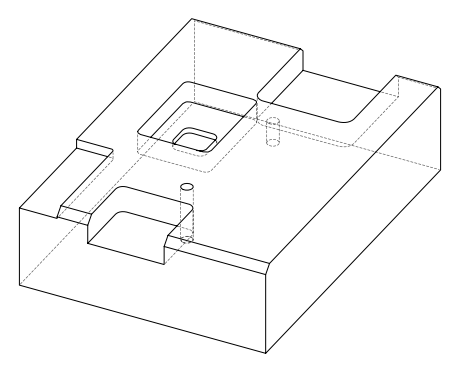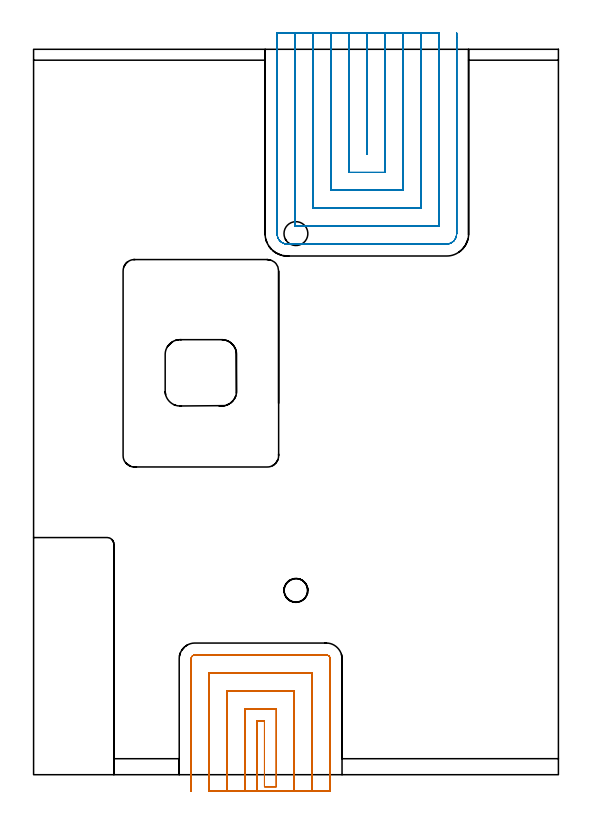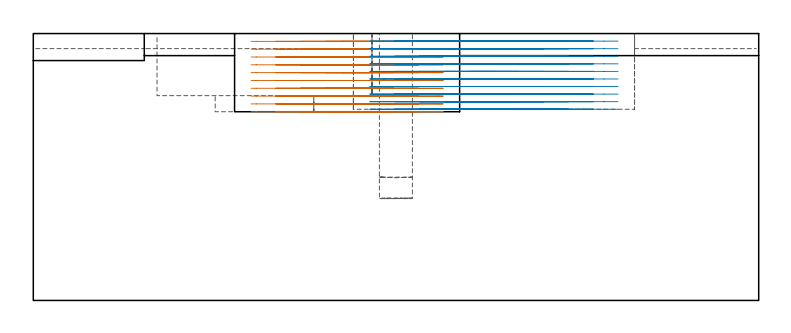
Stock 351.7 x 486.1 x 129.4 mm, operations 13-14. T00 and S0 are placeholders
(PLAN: 14 operations, 9 tool changes, 148.8 min)
(1 SPOT_DRILL | STEP1POCKET | NXT0321_9005460120000 | 0.03 min | 1 mm3)
(2 DRILL_BLIND_HOLE_INTO_CENTER | STEP1POCKET | UGT0301_492 | 0.33 min | 5720 mm3)
(3 DRILL_TO_ENLARGE_BLIND_HOLE | STEP1POCKET | UGT0301_375 | 0.33 min | 8369 mm3)
(4 INDEXABLE_INSERT_DRILL_BLIND_HOLE_FROM_SOLID | STEP1POCKET_1 | NXT0302_003 | 0.15 min | 13979 mm3)
(5 BORE_BLIND_HOLE | STEP1POCKET | UGT0332_065 | 0.33 min | 1951 mm3)
(6 AREA_MILL | FG_CHAMFER_SURFACE | UGT0205_001 | 3.92 min | 4257 mm3)
(7 AREA_MILL_1 | FG_CHAMFER_SURFACE_1 | UGT0205_001 | 1.65 min | 3210 mm3)
(8 AREA_MILL_2 | FG_CHAMFER_SURFACE_2 | UGT0205_001 | 1.64 min | 1724 mm3)
(9 AREA_MILL_3 | FG_CHAMFER_SURFACE_3 | UGT0205_001 | 4.89 min | 8650 mm3)
(10 MILL_CORNER_NOTCH_RECTANGULAR | CORNER_NOTCH_RECTANGULAR | UGT0201_126 | Follow Part, ap 2, ae 75% | 23.32 min | 111597 mm3)
(11 MILL_RECTANGULAR_POCKET | POCKET_RECTANGULAR_STRAIGHT | NXT0201_012 | Follow Part, ap 4, ae 75% | 4.64 min | 77263 mm3)
(12 MILL_RECTANGULAR_POCKET_1 | POCKET_RECTANGULAR_STRAIGHT_1 | NXT0201_011 | Follow Part, ap 3, ae 75% | 35.2 min | 373221 mm3)
(13 MILL_SLOT | SLOT_PARTIAL_RECTANGULAR | NXT0201_012 | Follow Part, ap 4, ae 75% | 25.64 min | 362283 mm3)
(14 MILL_SLOT_1 | SLOT_PARTIAL_RECTANGULAR_1 | NXT0201_012 | Follow Part, ap 4, ae 75% | 46.72 min | 681745 mm3)
(TOOL NXT0321_9005460120000 | NC Spot Drill, 142deg, 12mm, Carbide, Uncoated | D12 PA142 FL30 Z2)
(TOOL UGT0301_492 | Carbide Drill 9.7 mm | D9.7 PA118 FL87 Z2)
(TOOL UGT0301_375 | Twist Drill Flat Bottom 15 mm | D15 PA180 FL120 Z2)
(TOOL NXT0302_003 | Index. Insert Drill 16mm [880-D1600L20-05] | D16 PA176 FL80 Z2)
(TOOL UGT0332_065 | 16 mm Boring Bar Slip Fit | D16)
(TOOL UGT0205_001 | Chamfer Mill 20 x 3 x 45 deg. | D20 FL50 Z2)
(TOOL UGT0201_126 | Carbide End Mill 8.0 | D8 FL15 Z4)
(TOOL NXT0201_012 | ENDMILL 16mm [2P460-1600-NA 1630] | D16 FL38 Z6)
(TOOL NXT0201_011 | ENDMILL 12mm [2P460-1200-NA 1630] | D12 FL38 Z6)
(OP 13 MILL_SLOT)
G17 G21 G94 G90
T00 M6
G54
G17 G0 G90 X149.6 Y-11. S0 M3
G43 Z139.4 H1
Z125.61
G94 G1 Y-8. F250.
Y36.2 F500.
X154.7
Y-8.
X162.7
Y44.2
X141.6
Y-8.
Y-11. F250.
X174.701
X174.7 Y-8.
Y56.2 F500.
X129.6
Y-8.
X129.599 Y-11. F250.
X186.701
X186.7 Y-8.
Y68.2 F500.
X117.6
Y-8.
X117.599 Y-11. F250.
X198.7 Y-10.994
Y-7.994
Y77.7 F500.
G3 X196.2 Y80.2 R2.5
G1 X108.1
G3 X105.6 Y77.7 R2.5
G1 Y-7.996
Y-10.996 F250.
G0 X149.6 Y-11. Z121.82
G1 Y-8.
Y36.2 F500.
X154.7
Y-8.
X162.7
Y44.2
X141.6
Y-8.
Y-11. F250.
X174.7
Y-8.
Y56.2 F500.
X129.6
Y-8.
Y-11. F250.
X186.7
Y-8.
Y68.2 F500.
X117.6
Y-8.
Y-11. F250.
X198.7
Y-8.
Y77.7 F500.
G3 X196.2 Y80.2 R2.5
G1 X108.1
G3 X105.6 Y77.7 R2.5
G1 Y-8.
Y-11. F250.
G0 X149.6 Z118.03
G1 Y-8.
Y36.2 F500.
X154.7
Y-8.
X162.7
Y44.2
X141.6
Y-8.
Y-11. F250.
X174.7
Y-8.
Y56.2 F500.
X129.6
Y-8.
Y-11. F250.
X186.7
Y-8.
Y68.2 F500.
X117.6
Y-8.
Y-11. F250.
X198.7
Y-8.
Y77.7 F500.
G3 X196.2 Y80.2 R2.5
G1 X108.1
G3 X105.6 Y77.7 R2.5
G1 Y-8.
Y-11. F250.
G0 X149.6 Z114.24
G1 Y-8.
Y36.2 F500.
X154.7
Y-8.
X162.7
Y44.2
X141.6
Y-8.
Y-11. F250.
X174.7
Y-8.
Y56.2 F500.
X129.6
Y-8.
Y-11. F250.
X186.7
Y-8.
Y68.2 F500.
X117.6
Y-8.
Y-11. F250.
X198.7
Y-8.
Y77.7 F500.
G3 X196.2 Y80.2 R2.5
G1 X108.1
G3 X105.6 Y77.7 R2.5
G1 Y-8.
Y-11. F250.
G0 X149.6 Z110.45
G1 Y-8.
Y36.2 F500.
X154.7
Y-8.
X162.7
Y44.2
X141.6
Y-8.
Y-11. F250.
X174.7
Y-8.
Y56.2 F500.
X129.6
Y-8.
Y-11. F250.
X186.7
Y-8.
Y68.2 F500.
X117.6
Y-8.
Y-11. F250.
X198.7
Y-8.
Y77.7 F500.
G3 X196.2 Y80.2 R2.5
G1 X108.1
G3 X105.6 Y77.7 R2.5
G1 Y-8.
Y-11. F250.
G0 X149.6 Z106.66
G1 Y-8.
Y36.2 F500.
X154.7
Y-8.
X162.7
Y44.2
X141.6
Y-8.
Y-11. F250.
X174.7
Y-8.
Y56.2 F500.
X129.6
Y-8.
Y-11. F250.
X186.7
Y-8.
Y68.2 F500.
X117.6
Y-8.
Y-11. F250.
X198.7
Y-8.
Y77.7 F500.
G3 X196.2 Y80.2 R2.5
G1 X108.1
G3 X105.6 Y77.7 R2.5
G1 Y-8.
Y-11. F250.
G0 X149.6 Z102.87
G1 Y-8.
Y36.2 F500.
X154.7
Y-8.
X162.7
Y44.2
X141.6
Y-8.
Y-11. F250.
X174.7
Y-8.
Y56.2 F500.
X129.6
Y-8.
Y-11. F250.
X186.7
Y-8.
Y68.2 F500.
X117.6
Y-8.
Y-11. F250.
X198.7
Y-8.
Y77.7 F500.
G3 X196.2 Y80.2 R2.5
G1 X108.1
G3 X105.6 Y77.7 R2.5
G1 Y-8.
Y-11. F250.
G0 X149.6 Z99.08
G1 Y-8.
Y36.2 F500.
X154.7
Y-8.
X162.7
Y44.2
X141.6
Y-8.
Y-11. F250.
X174.7
Y-8.
Y56.2 F500.
X129.6
Y-8.
Y-11. F250.
X186.7
Y-8.
Y68.2 F500.
X117.6
Y-8.
Y-11. F250.
X198.7
Y-8.
Y77.7 F500.
G3 X196.2 Y80.2 R2.5
G1 X108.1
G3 X105.6 Y77.7 R2.5
G1 Y-8.
Y-11. F250.
G0 X149.6 Z95.29
G1 Y-8.
Y36.2 F500.
X154.7
Y-8.
X162.7
Y44.2
X141.6
Y-8.
Y-11. F250.
X174.7
Y-8.
Y56.2 F500.
X129.6
Y-8.
Y-11. F250.
X186.7
Y-8.
Y68.2 F500.
X117.6
Y-8.
Y-11. F250.
X198.7
Y-8.
Y77.7 F500.
G3 X196.2 Y80.2 R2.5
G1 X108.1
G3 X105.6 Y77.7 R2.5
G1 Y-8.
Y-11. F250.
G0 X149.6 Z91.5
G1 Y-8.
Y36.2 F500.
X154.7
Y-8.
X162.7
Y44.2
X141.6
Y-8.
Y-11. F250.
X174.7
Y-8.
Y56.2 F500.
X129.6
Y-8.
Y-11. F250.
X186.7
Y-8.
Y68.2 F500.
X117.6
Y-8.
Y-11. F250.
X198.7
Y-8.
Y77.7 F500.
G3 X196.2 Y80.2 R2.5
G1 X108.1
G3 X105.6 Y77.7 R2.5
G1 Y-8.
Y-11. F250.
G0 Z139.4
M5
M2
(OP 14 MILL_SLOT_1)
G17 G21 G94 G90
T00 M6
G54
G17 G0 G90 X223.2 Y497.1 S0 M3
G43 Z139.4 H1
Z125.73
G94 G1 Y494.1 F250.
Y415.6 F500.
X223.5
Y494.1
Y497.1 F250.
X211.2
Y494.1
Y403.6 F500.
X235.5
Y494.1
Y497.1 F250.
X199.2
Y494.1
Y391.6 F500.
X247.5
Y494.1
Y497.1 F250.
X187.2
Y494.1
Y379.6 F500.
X259.5
Y494.1
Y497.1 F250.
X175.2
Y494.1
Y367.6 F500.
X271.5
Y494.1
Y497.1 F250.
X163.2
Y494.1
Y362.4 F500.
G3 X170. Y355.6 R6.8
G1 X276.7
G3 X283.5 Y362.4 R6.8
G1 Y494.1
Y497.1 F250.
G0 X223.2 Z122.06
G1 Y494.1
Y415.6 F500.
X223.5
Y494.1
Y497.1 F250.
X211.2
Y494.1
Y403.6 F500.
X235.5
Y494.1
Y497.1 F250.
X199.2
Y494.1
Y391.6 F500.
X247.5
Y494.1
Y497.1 F250.
X187.2
Y494.1
Y379.6 F500.
X259.5
Y494.1
Y497.1 F250.
X175.2
Y494.1
Y367.6 F500.
X271.5
Y494.1
Y497.1 F250.
X163.2
Y494.1
Y362.4 F500.
G3 X170. Y355.6 R6.8
G1 X276.7
G3 X283.5 Y362.4 R6.8
G1 Y494.1
Y497.1 F250.
G0 X223.2 Z118.39
G1 Y494.1
Y415.6 F500.
X223.5
Y494.1
Y497.1 F250.
X211.2
Y494.1
Y403.6 F500.
X235.5
Y494.1
Y497.1 F250.
X199.2
Y494.1
Y391.6 F500.
X247.5
Y494.1
Y497.1 F250.
X187.2
Y494.1
Y379.6 F500.
X259.5
Y494.1
Y497.1 F250.
X175.2
Y494.1
Y367.6 F500.
X271.5
Y494.1
Y497.1 F250.
X163.2
Y494.1
Y362.4 F500.
G3 X170. Y355.6 R6.8
G1 X276.7
G3 X283.5 Y362.4 R6.8
G1 Y494.1
Y497.1 F250.
G0 X223.2 Z114.72
G1 Y494.1
Y415.6 F500.
X223.5
Y494.1
Y497.1 F250.
X211.2
Y494.1
Y403.6 F500.
X235.5
Y494.1
Y497.1 F250.
X199.2
Y494.1
Y391.6 F500.
X247.5
Y494.1
Y497.1 F250.
X187.2
Y494.1
Y379.6 F500.
X259.5
Y494.1
Y497.1 F250.
X175.2
Y494.1
Y367.6 F500.
X271.5
Y494.1
Y497.1 F250.
X163.2
Y494.1
Y362.4 F500.
G3 X170. Y355.6 R6.8
G1 X276.7
G3 X283.5 Y362.4 R6.8
G1 Y494.1
Y497.1 F250.
G0 X223.2 Z111.05
G1 Y494.1
Y415.6 F500.
X223.5
Y494.1
Y497.1 F250.
X211.2
Y494.1
Y403.6 F500.
X235.5
Y494.1
Y497.1 F250.
X199.2
Y494.1
Y391.6 F500.
X247.5
Y494.1
Y497.1 F250.
X187.2
Y494.1
Y379.6 F500.
X259.5
Y494.1
Y497.1 F250.
X175.2
Y494.1
Y367.6 F500.
X271.5
Y494.1
Y497.1 F250.
X163.2
Y494.1
Y362.4 F500.
G3 X170. Y355.6 R6.8
G1 X276.7
G3 X283.5 Y362.4 R6.8
G1 Y494.1
Y497.1 F250.
G0 X223.2 Z107.38
G1 Y494.1
Y415.6 F500.
X223.5
Y494.1
Y497.1 F250.
X211.2
Y494.1
Y403.6 F500.
X235.5
Y494.1
Y497.1 F250.
X199.2
Y494.1
Y391.6 F500.
X247.5
Y494.1
Y497.1 F250.
X187.2
Y494.1
Y379.6 F500.
X259.5
Y494.1
Y497.1 F250.
X175.2
Y494.1
Y367.6 F500.
X271.5
Y494.1
Y497.1 F250.
X163.2
Y494.1
Y362.4 F500.
G3 X170. Y355.6 R6.8
G1 X276.7
G3 X283.5 Y362.4 R6.8
G1 Y494.1
Y497.1 F250.
G0 X223.2 Z103.71
G1 Y494.1
Y415.6 F500.
X223.5
Y494.1
Y497.1 F250.
X211.2
Y494.1
Y403.6 F500.
X235.5
Y494.1
Y497.1 F250.
X199.2
Y494.1
Y391.6 F500.
X247.5
Y494.1
Y497.1 F250.
X187.2
Y494.1
Y379.6 F500.
X259.5
Y494.1
Y497.1 F250.
X175.2
Y494.1
Y367.6 F500.
X271.5
Y494.1
Y497.1 F250.
X163.2
Y494.1
Y362.4 F500.
G3 X170. Y355.6 R6.8
G1 X276.7
G3 X283.5 Y362.4 R6.8
G1 Y494.1
Y497.1 F250.
G0 X223.2 Z100.04
G1 Y494.1
Y415.6 F500.
X223.5
Y494.1
Y497.1 F250.
X211.2
Y494.1
Y403.6 F500.
X235.5
Y494.1
Y497.1 F250.
X199.2
Y494.1
Y391.6 F500.
X247.5
Y494.1
Y497.1 F250.
X187.2
Y494.1
Y379.6 F500.
X259.5
Y494.1
Y497.1 F250.
X175.2
Y494.1
Y367.6 F500.
X271.5
Y494.1
Y497.1 F250.
X163.2
Y494.1
Y362.4 F500.
G3 X170. Y355.6 R6.8
G1 X276.7
G3 X283.5 Y362.4 R6.8
G1 Y494.1
Y497.1 F250.
G0 X223.2 Z96.37
G1 Y494.1
Y415.6 F500.
X223.5
Y494.1
Y497.1 F250.
X211.2
Y494.1
Y403.6 F500.
X235.5
Y494.1
Y497.1 F250.
X199.2
Y494.1
Y391.6 F500.
X247.5
Y494.1
Y497.1 F250.
X187.2
Y494.1
Y379.6 F500.
X259.5
Y494.1
Y497.1 F250.
X175.2
Y494.1
Y367.6 F500.
X271.5
Y494.1
Y497.1 F250.
X163.2
Y494.1
Y362.4 F500.
G3 X170. Y355.6 R6.8
G1 X276.7
G3 X283.5 Y362.4 R6.8
G1 Y494.1
Y497.1 F250.
G0 X223.2 Z92.7
G1 Y494.1
Y415.6 F500.
X223.5
Y494.1
Y497.1 F250.
X211.2
Y494.1
Y403.6 F500.
X235.5
Y494.1
Y497.1 F250.
X199.2
Y494.1
Y391.6 F500.
X247.5
Y494.1
Y497.1 F250.
X187.2
Y494.1
Y379.6 F500.
X259.5
Y494.1
Y497.1 F250.
X175.2
Y494.1
Y367.6 F500.
X271.5
Y494.1
Y497.1 F250.
X163.2
Y494.1
Y362.4 F500.
G3 X170. Y355.6 R6.8
G1 X276.7
G3 X283.5 Y362.4 R6.8
G1 Y494.1
Y497.1 F250.
G0 Z139.4
M5
M2
